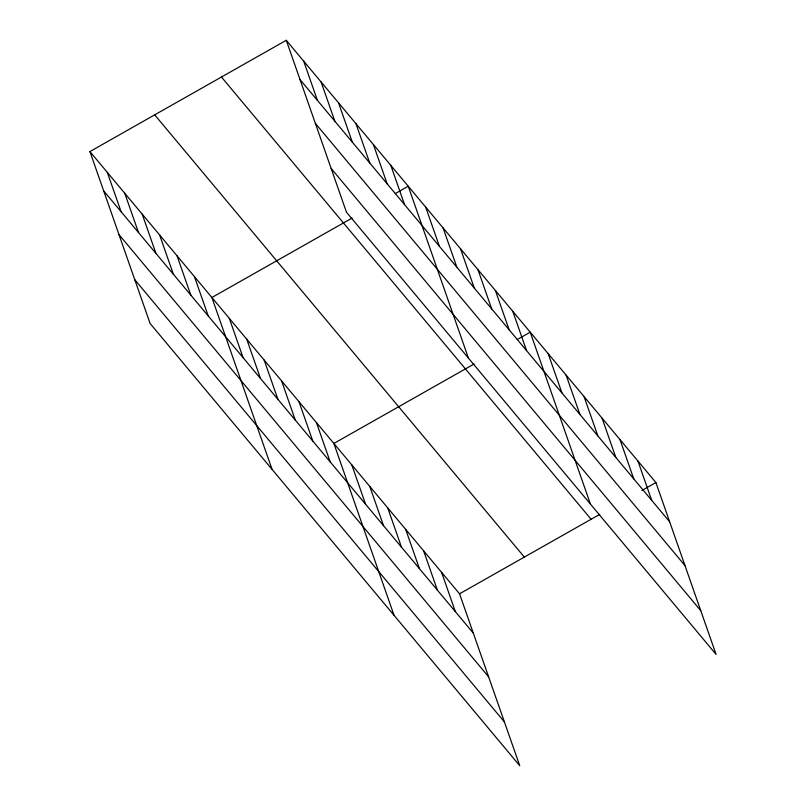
<?xml version="1.0" encoding="UTF-8"?>
<svg xmlns="http://www.w3.org/2000/svg" width="806" height="806" viewBox="0 0 806 806"><rect width="100%" height="100%" fill="white"/><g stroke="black" fill="none" stroke-linecap="round" stroke-linejoin="round"><path stroke-width="1.21" d="M89.909 151.568L459.541 593.81L519.729 765.7L150.097 323.458L89.909 151.568L286.271 40.3L655.903 482.542L716.091 654.432L346.459 212.19L286.271 40.3M352.091 218.063L211.887 297.515L272.075 469.394M395.283 193.581L408.249 186.236L468.437 358.126M474.069 364.01L333.865 443.451L394.053 615.341M517.261 339.528L530.227 332.183L590.415 504.062M459.541 593.81L599.745 514.369M641.858 490.501L655.903 482.542M300.023 79.572L669.655 521.825M315.348 123.338L684.979 565.58M331.135 168.424L700.767 610.666M221.469 77.023L591.1 519.265M154.702 114.855L524.333 557.097M103.662 190.841L473.293 633.093M118.986 234.606L488.617 676.849M134.773 279.692L504.405 721.934M637.949 461.062L651.701 500.345M619.995 439.582L633.748 478.855M602.042 418.102L615.794 457.375M584.088 396.623L597.84 435.895M566.134 375.143L579.887 414.415M548.181 353.663L561.933 392.935M512.797 311.338L526.55 350.61M495.378 290.482L509.13 329.755M477.948 269.637L491.7 308.91M460.518 248.792L474.281 288.064M443.099 227.937L456.851 267.209M425.669 207.092L439.421 246.364M390.819 165.391L404.572 204.664M373.4 144.546L387.152 183.818M355.97 123.691L369.722 162.973M338.54 102.846L352.303 142.118M321.12 82L334.873 121.273M303.691 61.145L317.443 100.428M441.587 572.331L455.34 611.613M423.634 550.851L437.386 590.133M405.68 529.371L419.432 568.643M387.726 507.891L401.479 547.163M369.773 486.411L383.525 525.683M351.819 464.931L365.571 504.203M316.436 422.606L330.188 461.878M299.016 401.751L312.768 441.033M281.586 380.906L295.339 420.178M264.166 360.06L277.919 399.333M246.737 339.205L260.489 378.477M229.307 318.36L243.069 357.632M194.458 276.66L208.21 315.932M177.038 255.814L190.79 295.087M159.608 234.959L173.361 274.242M142.188 214.114L155.941 253.386M124.759 193.269L138.511 232.541M107.329 172.413L121.091 211.696"/></g></svg>
